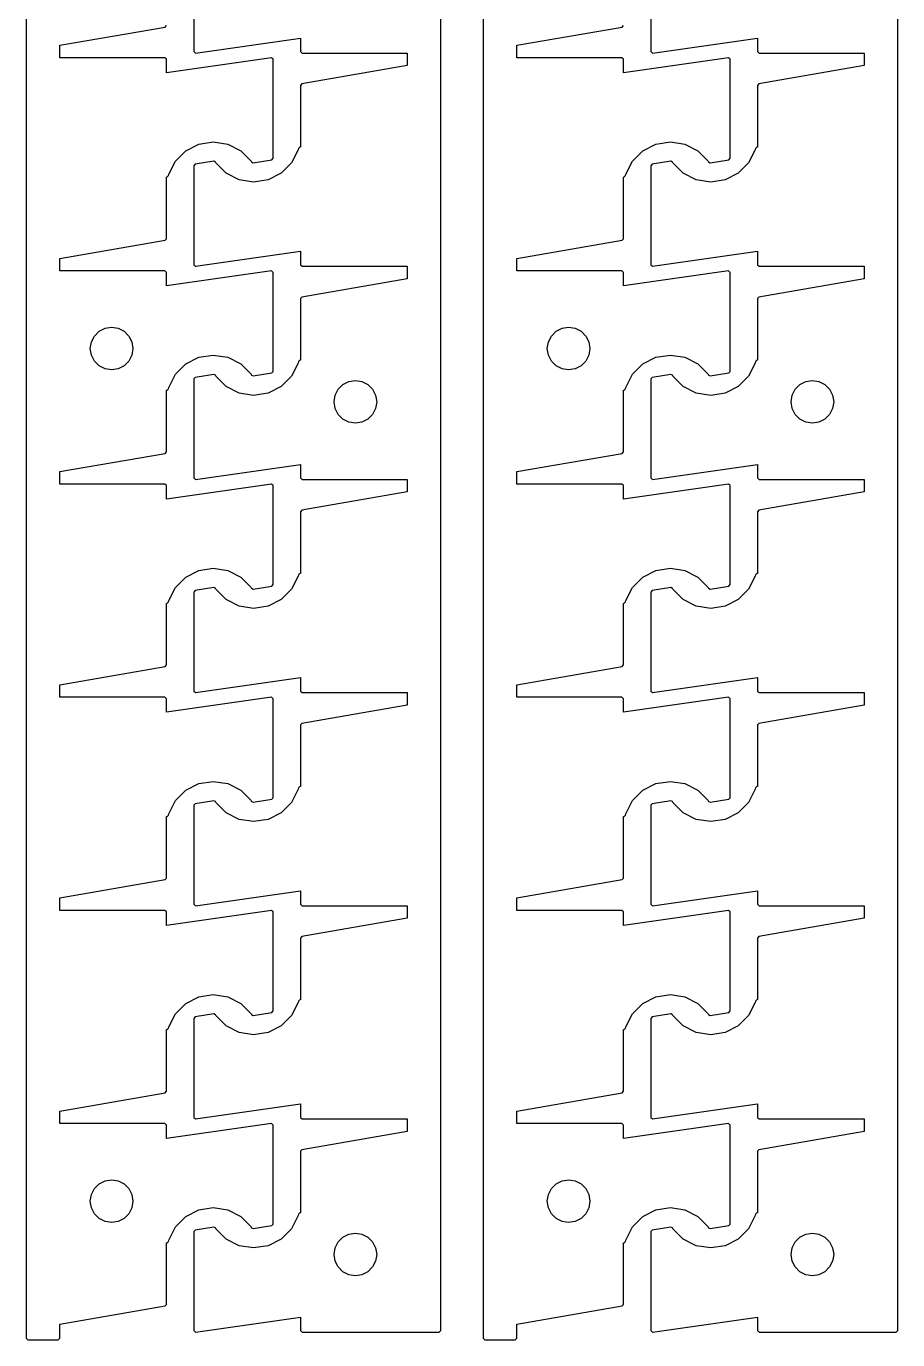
# Model space of a CAD drawing. Header units: metres. Extents: x 5 to 415, y 5 to 293.
# Drawn here: x 353.9 to 411.1, y 119.4 to 205.7 of the extents above; entities that cross this region are included whole.
import ezdxf

# ---------------------------------------------------------------- set-up
doc = ezdxf.new("R2010")
doc.units = ezdxf.units.M

msp = doc.modelspace()

# ---------------------------------------------------------------- linework, layer by layer
for p, q in [((381.1, 120), (381.1, 246)), ((411.1, 120), (411.1, 246)), ((353.9, 245.5), (353.9, 119.5)), ((383.9, 245.5), (383.9, 119.5)), ((364.9, 210.5), (364.9, 204)), ((394.9, 210.5), (394.9, 204)), ((356.1, 204.416), (363.017, 205.617)), ((363.017, 205.617), (363.1, 205.716)), ((386.1, 204.416), (393.017, 205.617)), ((393.017, 205.617), (393.1, 205.716)), ((365.014, 203.901), (371.9, 204.885)), ((371.9, 204.885), (371.9, 204)), ((395.014, 203.901), (401.9, 204.885)), ((401.9, 204.885), (401.9, 204)), ((356.1, 203.6), (356.1, 204.416)), ((363, 203.6), (356.1, 203.6)), ((363.1, 203.5), (363, 203.6)), ((369.986, 203.599), (363.1, 202.615)), ((364.9, 204), (365.014, 203.901)), ((370.1, 203.5), (369.986, 203.599)), ((371.9, 204), (372, 203.9)), ((372, 203.9), (378.9, 203.9)), ((378.9, 203.9), (378.9, 203.084)), ((386.1, 203.6), (386.1, 204.416)), ((393, 203.6), (386.1, 203.6)), ((393.1, 203.5), (393, 203.6)), ((399.986, 203.599), (393.1, 202.615)), ((394.9, 204), (395.014, 203.901)), ((400.1, 203.5), (399.986, 203.599)), ((401.9, 204), (402, 203.9)), ((402, 203.9), (408.9, 203.9)), ((408.9, 203.9), (408.9, 203.084)), ((363.1, 202.615), (363.1, 203.5)), ((370.1, 197), (370.1, 203.5)), ((378.9, 203.084), (371.983, 201.883)), ((393.1, 202.615), (393.1, 203.5)), ((400.1, 197), (400.1, 203.5)), ((408.9, 203.084), (401.983, 201.883)), ((371.983, 201.883), (371.9, 201.784)), ((401.983, 201.883), (401.9, 201.784)), ((371.9, 201.784), (371.9, 197.735)), ((401.9, 201.784), (401.9, 197.735)), ((364.368, 197.487), (365.225, 197.923)), ((365.225, 197.923), (366.175, 198.074)), ((366.175, 198.074), (367.125, 197.923)), ((367.125, 197.923), (367.982, 197.487)), ((371.763, 197.643), (371.748, 197.55)), ((371.846, 197.726), (371.763, 197.643)), ((371.9, 197.735), (371.846, 197.726)), ((394.368, 197.487), (395.225, 197.923)), ((395.225, 197.923), (396.175, 198.074)), ((396.175, 198.074), (397.125, 197.923)), ((397.125, 197.923), (397.982, 197.487)), ((401.763, 197.643), (401.748, 197.55)), ((401.846, 197.726), (401.763, 197.643)), ((401.9, 197.735), (401.846, 197.726)), ((363.252, 195.95), (363.688, 196.807)), ((363.688, 196.807), (364.368, 197.487)), ((366.206, 196.799), (364.984, 196.599)), ((366.311, 196.746), (366.206, 196.799)), ((366.338, 196.693), (366.311, 196.746)), ((367.018, 196.013), (366.338, 196.693)), ((367.982, 197.487), (368.662, 196.807)), ((368.662, 196.807), (368.689, 196.754)), ((368.689, 196.754), (368.794, 196.701)), ((368.794, 196.701), (370.016, 196.901)), ((370.016, 196.901), (370.1, 197)), ((371.312, 196.693), (370.632, 196.013)), ((371.748, 197.55), (371.312, 196.693)), ((393.252, 195.95), (393.688, 196.807)), ((393.688, 196.807), (394.368, 197.487)), ((396.206, 196.799), (394.984, 196.599)), ((396.311, 196.746), (396.206, 196.799)), ((396.338, 196.693), (396.311, 196.746)), ((397.018, 196.013), (396.338, 196.693)), ((397.982, 197.487), (398.662, 196.807)), ((398.662, 196.807), (398.689, 196.754)), ((398.689, 196.754), (398.794, 196.701)), ((398.794, 196.701), (400.016, 196.901)), ((400.016, 196.901), (400.1, 197)), ((401.312, 196.693), (400.632, 196.013)), ((401.748, 197.55), (401.312, 196.693)), ((363.154, 195.774), (363.237, 195.857)), ((363.237, 195.857), (363.252, 195.95)), ((364.984, 196.599), (364.9, 196.5)), ((364.9, 196.5), (364.9, 190)), ((367.875, 195.577), (367.018, 196.013)), ((370.632, 196.013), (369.775, 195.577)), ((393.154, 195.774), (393.237, 195.857)), ((393.237, 195.857), (393.252, 195.95)), ((394.984, 196.599), (394.9, 196.5)), ((394.9, 196.5), (394.9, 190)), ((397.875, 195.577), (397.018, 196.013)), ((400.632, 196.013), (399.775, 195.577)), ((363.1, 195.765), (363.154, 195.774)), ((363.1, 191.716), (363.1, 195.765)), ((368.825, 195.426), (367.875, 195.577)), ((369.775, 195.577), (368.825, 195.426)), ((393.1, 195.765), (393.154, 195.774)), ((393.1, 191.716), (393.1, 195.765)), ((398.825, 195.426), (397.875, 195.577)), ((399.775, 195.577), (398.825, 195.426)), ((356.1, 190.416), (363.017, 191.617)), ((363.017, 191.617), (363.1, 191.716)), ((386.1, 190.416), (393.017, 191.617)), ((393.017, 191.617), (393.1, 191.716)), ((365.014, 189.901), (371.9, 190.885)), ((371.9, 190.885), (371.9, 190)), ((395.014, 189.901), (401.9, 190.885)), ((401.9, 190.885), (401.9, 190)), ((356.1, 189.6), (356.1, 190.416)), ((364.9, 190), (365.014, 189.901)), ((371.9, 190), (372, 189.9)), ((372, 189.9), (378.9, 189.9)), ((378.9, 189.9), (378.9, 189.084)), ((386.1, 189.6), (386.1, 190.416)), ((394.9, 190), (395.014, 189.901)), ((401.9, 190), (402, 189.9)), ((402, 189.9), (408.9, 189.9)), ((408.9, 189.9), (408.9, 189.084)), ((363, 189.6), (356.1, 189.6)), ((363.1, 189.5), (363, 189.6)), ((369.986, 189.599), (363.1, 188.615)), ((363.1, 188.615), (363.1, 189.5)), ((370.1, 189.5), (369.986, 189.599)), ((370.1, 183), (370.1, 189.5)), ((378.9, 189.084), (371.983, 187.883)), ((393, 189.6), (386.1, 189.6)), ((393.1, 189.5), (393, 189.6)), ((399.986, 189.599), (393.1, 188.615)), ((393.1, 188.615), (393.1, 189.5)), ((400.1, 189.5), (399.986, 189.599)), ((400.1, 183), (400.1, 189.5)), ((408.9, 189.084), (401.983, 187.883)), ((371.983, 187.883), (371.9, 187.784)), ((371.9, 187.784), (371.9, 183.735)), ((401.983, 187.883), (401.9, 187.784)), ((401.9, 187.784), (401.9, 183.735)), ((358.368, 185.322), (358.678, 185.632)), ((358.678, 185.632), (359.068, 185.83)), ((359.068, 185.83), (359.5, 185.899)), ((359.5, 185.899), (359.932, 185.83)), ((359.932, 185.83), (360.322, 185.632)), ((360.322, 185.632), (360.632, 185.322)), ((388.368, 185.322), (388.678, 185.632)), ((388.678, 185.632), (389.068, 185.83)), ((389.068, 185.83), (389.5, 185.899)), ((389.5, 185.899), (389.932, 185.83)), ((389.932, 185.83), (390.322, 185.632)), ((390.322, 185.632), (390.632, 185.322)), ((358.101, 184.5), (358.17, 184.932)), ((358.17, 184.932), (358.368, 185.322)), ((360.632, 185.322), (360.83, 184.932)), ((360.83, 184.932), (360.899, 184.5)), ((388.101, 184.5), (388.17, 184.932)), ((388.17, 184.932), (388.368, 185.322)), ((390.632, 185.322), (390.83, 184.932)), ((390.83, 184.932), (390.899, 184.5)), ((358.17, 184.068), (358.101, 184.5)), ((358.368, 183.678), (358.17, 184.068)), ((360.83, 184.068), (360.632, 183.678)), ((360.899, 184.5), (360.83, 184.068)), ((364.368, 183.487), (365.225, 183.923)), ((365.225, 183.923), (366.175, 184.074)), ((366.175, 184.074), (367.125, 183.923)), ((367.125, 183.923), (367.982, 183.487)), ((388.17, 184.068), (388.101, 184.5)), ((388.368, 183.678), (388.17, 184.068)), ((390.83, 184.068), (390.632, 183.678)), ((390.899, 184.5), (390.83, 184.068)), ((394.368, 183.487), (395.225, 183.923)), ((395.225, 183.923), (396.175, 184.074)), ((396.175, 184.074), (397.125, 183.923)), ((397.125, 183.923), (397.982, 183.487)), ((358.678, 183.368), (358.368, 183.678)), ((359.068, 183.17), (358.678, 183.368)), ((359.5, 183.101), (359.068, 183.17)), ((359.932, 183.17), (359.5, 183.101)), ((360.322, 183.368), (359.932, 183.17)), ((360.632, 183.678), (360.322, 183.368)), ((363.688, 182.807), (364.368, 183.487)), ((367.982, 183.487), (368.662, 182.807)), ((368.794, 182.701), (370.016, 182.901)), ((370.016, 182.901), (370.1, 183)), ((371.748, 183.55), (371.312, 182.693)), ((371.763, 183.643), (371.748, 183.55)), ((371.846, 183.726), (371.763, 183.643)), ((371.9, 183.735), (371.846, 183.726)), ((388.678, 183.368), (388.368, 183.678)), ((389.068, 183.17), (388.678, 183.368)), ((389.5, 183.101), (389.068, 183.17)), ((389.932, 183.17), (389.5, 183.101)), ((390.322, 183.368), (389.932, 183.17)), ((390.632, 183.678), (390.322, 183.368)), ((393.688, 182.807), (394.368, 183.487)), ((397.982, 183.487), (398.662, 182.807)), ((398.794, 182.701), (400.016, 182.901)), ((400.016, 182.901), (400.1, 183)), ((401.748, 183.55), (401.312, 182.693)), ((401.763, 183.643), (401.748, 183.55)), ((401.846, 183.726), (401.763, 183.643)), ((401.9, 183.735), (401.846, 183.726)), ((363.252, 181.95), (363.688, 182.807)), ((364.984, 182.599), (364.9, 182.5)), ((364.9, 182.5), (364.9, 176)), ((366.206, 182.799), (364.984, 182.599)), ((366.311, 182.746), (366.206, 182.799)), ((366.338, 182.693), (366.311, 182.746)), ((367.018, 182.013), (366.338, 182.693)), ((368.662, 182.807), (368.689, 182.754)), ((368.689, 182.754), (368.794, 182.701)), ((371.312, 182.693), (370.632, 182.013)), ((374.368, 181.822), (374.678, 182.132)), ((374.678, 182.132), (375.068, 182.33)), ((375.068, 182.33), (375.5, 182.399)), ((375.5, 182.399), (375.932, 182.33)), ((375.932, 182.33), (376.322, 182.132)), ((376.322, 182.132), (376.632, 181.822)), ((393.252, 181.95), (393.688, 182.807)), ((394.984, 182.599), (394.9, 182.5)), ((394.9, 182.5), (394.9, 176)), ((396.206, 182.799), (394.984, 182.599)), ((396.311, 182.746), (396.206, 182.799)), ((396.338, 182.693), (396.311, 182.746)), ((397.018, 182.013), (396.338, 182.693)), ((398.662, 182.807), (398.689, 182.754)), ((398.689, 182.754), (398.794, 182.701)), ((401.312, 182.693), (400.632, 182.013)), ((404.368, 181.822), (404.678, 182.132)), ((404.678, 182.132), (405.068, 182.33)), ((405.068, 182.33), (405.5, 182.399)), ((405.5, 182.399), (405.932, 182.33)), ((405.932, 182.33), (406.322, 182.132)), ((406.322, 182.132), (406.632, 181.822)), ((363.1, 181.765), (363.154, 181.774)), ((363.1, 177.716), (363.1, 181.765)), ((363.154, 181.774), (363.237, 181.857)), ((363.237, 181.857), (363.252, 181.95)), ((367.875, 181.577), (367.018, 182.013)), ((368.825, 181.426), (367.875, 181.577)), ((369.775, 181.577), (368.825, 181.426)), ((370.632, 182.013), (369.775, 181.577)), ((374.101, 181), (374.17, 181.432)), ((374.17, 181.432), (374.368, 181.822)), ((376.632, 181.822), (376.83, 181.432)), ((376.83, 181.432), (376.899, 181)), ((393.1, 181.765), (393.154, 181.774)), ((393.1, 177.716), (393.1, 181.765)), ((393.154, 181.774), (393.237, 181.857)), ((393.237, 181.857), (393.252, 181.95)), ((397.875, 181.577), (397.018, 182.013)), ((398.825, 181.426), (397.875, 181.577)), ((399.775, 181.577), (398.825, 181.426)), ((400.632, 182.013), (399.775, 181.577)), ((404.101, 181), (404.17, 181.432)), ((404.17, 181.432), (404.368, 181.822)), ((406.632, 181.822), (406.83, 181.432)), ((406.83, 181.432), (406.899, 181)), ((374.17, 180.568), (374.101, 181)), ((374.368, 180.178), (374.17, 180.568)), ((376.83, 180.568), (376.632, 180.178)), ((376.899, 181), (376.83, 180.568)), ((404.17, 180.568), (404.101, 181)), ((404.368, 180.178), (404.17, 180.568)), ((406.83, 180.568), (406.632, 180.178)), ((406.899, 181), (406.83, 180.568)), ((374.678, 179.868), (374.368, 180.178)), ((375.068, 179.67), (374.678, 179.868)), ((375.5, 179.601), (375.068, 179.67)), ((375.932, 179.67), (375.5, 179.601)), ((376.322, 179.868), (375.932, 179.67)), ((376.632, 180.178), (376.322, 179.868)), ((404.678, 179.868), (404.368, 180.178)), ((405.068, 179.67), (404.678, 179.868)), ((405.5, 179.601), (405.068, 179.67)), ((405.932, 179.67), (405.5, 179.601)), ((406.322, 179.868), (405.932, 179.67)), ((406.632, 180.178), (406.322, 179.868)), ((363.017, 177.617), (363.1, 177.716)), ((393.017, 177.617), (393.1, 177.716)), ((356.1, 176.416), (363.017, 177.617)), ((365.014, 175.901), (371.9, 176.885)), ((371.9, 176.885), (371.9, 176)), ((386.1, 176.416), (393.017, 177.617)), ((395.014, 175.901), (401.9, 176.885)), ((401.9, 176.885), (401.9, 176)), ((356.1, 175.6), (356.1, 176.416)), ((364.9, 176), (365.014, 175.901)), ((371.9, 176), (372, 175.9)), ((386.1, 175.6), (386.1, 176.416)), ((394.9, 176), (395.014, 175.901)), ((401.9, 176), (402, 175.9)), ((363, 175.6), (356.1, 175.6)), ((363.1, 175.5), (363, 175.6)), ((369.986, 175.599), (363.1, 174.615)), ((363.1, 174.615), (363.1, 175.5)), ((370.1, 175.5), (369.986, 175.599)), ((370.1, 169), (370.1, 175.5)), ((372, 175.9), (378.9, 175.9)), ((378.9, 175.9), (378.9, 175.084)), ((393, 175.6), (386.1, 175.6)), ((393.1, 175.5), (393, 175.6)), ((399.986, 175.599), (393.1, 174.615)), ((393.1, 174.615), (393.1, 175.5)), ((400.1, 175.5), (399.986, 175.599)), ((400.1, 169), (400.1, 175.5)), ((402, 175.9), (408.9, 175.9)), ((408.9, 175.9), (408.9, 175.084)), ((378.9, 175.084), (371.983, 173.883)), ((408.9, 175.084), (401.983, 173.883)), ((371.983, 173.883), (371.9, 173.784)), ((371.9, 173.784), (371.9, 169.735)), ((401.983, 173.883), (401.9, 173.784)), ((401.9, 173.784), (401.9, 169.735)), ((365.225, 169.923), (366.175, 170.074)), ((366.175, 170.074), (367.125, 169.923)), ((395.225, 169.923), (396.175, 170.074)), ((396.175, 170.074), (397.125, 169.923)), ((363.688, 168.807), (364.368, 169.487)), ((364.368, 169.487), (365.225, 169.923)), ((367.125, 169.923), (367.982, 169.487)), ((367.982, 169.487), (368.662, 168.807)), ((371.748, 169.55), (371.312, 168.693)), ((371.763, 169.643), (371.748, 169.55)), ((371.846, 169.726), (371.763, 169.643)), ((371.9, 169.735), (371.846, 169.726)), ((393.688, 168.807), (394.368, 169.487)), ((394.368, 169.487), (395.225, 169.923)), ((397.125, 169.923), (397.982, 169.487)), ((397.982, 169.487), (398.662, 168.807)), ((401.748, 169.55), (401.312, 168.693)), ((401.763, 169.643), (401.748, 169.55)), ((401.846, 169.726), (401.763, 169.643)), ((401.9, 169.735), (401.846, 169.726)), ((363.252, 167.95), (363.688, 168.807)), ((364.984, 168.599), (364.9, 168.5)), ((364.9, 168.5), (364.9, 162)), ((366.206, 168.799), (364.984, 168.599)), ((366.311, 168.746), (366.206, 168.799)), ((366.338, 168.693), (366.311, 168.746)), ((367.018, 168.013), (366.338, 168.693)), ((368.662, 168.807), (368.689, 168.754)), ((368.689, 168.754), (368.794, 168.701)), ((368.794, 168.701), (370.016, 168.901)), ((370.016, 168.901), (370.1, 169)), ((371.312, 168.693), (370.632, 168.013)), ((393.252, 167.95), (393.688, 168.807)), ((394.984, 168.599), (394.9, 168.5)), ((394.9, 168.5), (394.9, 162)), ((396.206, 168.799), (394.984, 168.599)), ((396.311, 168.746), (396.206, 168.799)), ((396.338, 168.693), (396.311, 168.746)), ((397.018, 168.013), (396.338, 168.693)), ((398.662, 168.807), (398.689, 168.754)), ((398.689, 168.754), (398.794, 168.701)), ((398.794, 168.701), (400.016, 168.901)), ((400.016, 168.901), (400.1, 169)), ((401.312, 168.693), (400.632, 168.013)), ((363.1, 167.765), (363.154, 167.774)), ((363.1, 163.716), (363.1, 167.765)), ((363.154, 167.774), (363.237, 167.857)), ((363.237, 167.857), (363.252, 167.95)), ((367.875, 167.577), (367.018, 168.013)), ((368.825, 167.426), (367.875, 167.577)), ((369.775, 167.577), (368.825, 167.426)), ((370.632, 168.013), (369.775, 167.577)), ((393.1, 167.765), (393.154, 167.774)), ((393.1, 163.716), (393.1, 167.765)), ((393.154, 167.774), (393.237, 167.857)), ((393.237, 167.857), (393.252, 167.95)), ((397.875, 167.577), (397.018, 168.013)), ((398.825, 167.426), (397.875, 167.577)), ((399.775, 167.577), (398.825, 167.426)), ((400.632, 168.013), (399.775, 167.577)), ((356.1, 162.416), (363.017, 163.617)), ((363.017, 163.617), (363.1, 163.716)), ((386.1, 162.416), (393.017, 163.617)), ((393.017, 163.617), (393.1, 163.716)), ((356.1, 161.6), (356.1, 162.416)), ((365.014, 161.901), (371.9, 162.885)), ((371.9, 162.885), (371.9, 162)), ((386.1, 161.6), (386.1, 162.416)), ((395.014, 161.901), (401.9, 162.885)), ((401.9, 162.885), (401.9, 162)), ((363, 161.6), (356.1, 161.6)), ((363.1, 161.5), (363, 161.6)), ((369.986, 161.599), (363.1, 160.615)), ((363.1, 160.615), (363.1, 161.5)), ((364.9, 162), (365.014, 161.901)), ((370.1, 161.5), (369.986, 161.599)), ((370.1, 155), (370.1, 161.5)), ((371.9, 162), (372, 161.9)), ((372, 161.9), (378.9, 161.9)), ((378.9, 161.9), (378.9, 161.084)), ((393, 161.6), (386.1, 161.6)), ((393.1, 161.5), (393, 161.6)), ((399.986, 161.599), (393.1, 160.615)), ((393.1, 160.615), (393.1, 161.5)), ((394.9, 162), (395.014, 161.901)), ((400.1, 161.5), (399.986, 161.599)), ((400.1, 155), (400.1, 161.5)), ((401.9, 162), (402, 161.9)), ((402, 161.9), (408.9, 161.9)), ((408.9, 161.9), (408.9, 161.084)), ((378.9, 161.084), (371.983, 159.883)), ((408.9, 161.084), (401.983, 159.883)), ((371.983, 159.883), (371.9, 159.784)), ((371.9, 159.784), (371.9, 155.735)), ((401.983, 159.883), (401.9, 159.784)), ((401.9, 159.784), (401.9, 155.735)), ((363.688, 154.807), (364.368, 155.487)), ((364.368, 155.487), (365.225, 155.923)), ((365.225, 155.923), (366.175, 156.074)), ((366.175, 156.074), (367.125, 155.923)), ((367.125, 155.923), (367.982, 155.487)), ((367.982, 155.487), (368.662, 154.807)), ((371.748, 155.55), (371.312, 154.693)), ((371.763, 155.643), (371.748, 155.55)), ((371.846, 155.726), (371.763, 155.643)), ((371.9, 155.735), (371.846, 155.726)), ((393.688, 154.807), (394.368, 155.487)), ((394.368, 155.487), (395.225, 155.923)), ((395.225, 155.923), (396.175, 156.074)), ((396.175, 156.074), (397.125, 155.923)), ((397.125, 155.923), (397.982, 155.487)), ((397.982, 155.487), (398.662, 154.807)), ((401.748, 155.55), (401.312, 154.693)), ((401.763, 155.643), (401.748, 155.55)), ((401.846, 155.726), (401.763, 155.643)), ((401.9, 155.735), (401.846, 155.726)), ((363.252, 153.95), (363.688, 154.807)), ((364.984, 154.599), (364.9, 154.5)), ((364.9, 154.5), (364.9, 148)), ((366.206, 154.799), (364.984, 154.599)), ((366.311, 154.746), (366.206, 154.799)), ((366.338, 154.693), (366.311, 154.746)), ((367.018, 154.013), (366.338, 154.693)), ((368.662, 154.807), (368.689, 154.754)), ((368.689, 154.754), (368.794, 154.701)), ((368.794, 154.701), (370.016, 154.901)), ((370.016, 154.901), (370.1, 155)), ((371.312, 154.693), (370.632, 154.013)), ((393.252, 153.95), (393.688, 154.807)), ((394.984, 154.599), (394.9, 154.5)), ((394.9, 154.5), (394.9, 148)), ((396.206, 154.799), (394.984, 154.599)), ((396.311, 154.746), (396.206, 154.799)), ((396.338, 154.693), (396.311, 154.746)), ((397.018, 154.013), (396.338, 154.693)), ((398.662, 154.807), (398.689, 154.754)), ((398.689, 154.754), (398.794, 154.701)), ((398.794, 154.701), (400.016, 154.901)), ((400.016, 154.901), (400.1, 155)), ((401.312, 154.693), (400.632, 154.013)), ((363.1, 153.765), (363.154, 153.774)), ((363.1, 149.716), (363.1, 153.765)), ((363.154, 153.774), (363.237, 153.857)), ((363.237, 153.857), (363.252, 153.95)), ((367.875, 153.577), (367.018, 154.013)), ((368.825, 153.426), (367.875, 153.577)), ((369.775, 153.577), (368.825, 153.426)), ((370.632, 154.013), (369.775, 153.577)), ((393.1, 153.765), (393.154, 153.774)), ((393.1, 149.716), (393.1, 153.765)), ((393.154, 153.774), (393.237, 153.857)), ((393.237, 153.857), (393.252, 153.95)), ((397.875, 153.577), (397.018, 154.013)), ((398.825, 153.426), (397.875, 153.577)), ((399.775, 153.577), (398.825, 153.426)), ((400.632, 154.013), (399.775, 153.577)), ((356.1, 148.416), (363.017, 149.617)), ((363.017, 149.617), (363.1, 149.716)), ((386.1, 148.416), (393.017, 149.617)), ((393.017, 149.617), (393.1, 149.716)), ((356.1, 147.6), (356.1, 148.416)), ((365.014, 147.901), (371.9, 148.885)), ((371.9, 148.885), (371.9, 148)), ((386.1, 147.6), (386.1, 148.416)), ((395.014, 147.901), (401.9, 148.885)), ((401.9, 148.885), (401.9, 148)), ((363, 147.6), (356.1, 147.6)), ((363.1, 147.5), (363, 147.6)), ((369.986, 147.599), (363.1, 146.615)), ((364.9, 148), (365.014, 147.901)), ((370.1, 147.5), (369.986, 147.599)), ((371.9, 148), (372, 147.9)), ((372, 147.9), (378.9, 147.9)), ((378.9, 147.9), (378.9, 147.084)), ((393, 147.6), (386.1, 147.6)), ((393.1, 147.5), (393, 147.6)), ((399.986, 147.599), (393.1, 146.615)), ((394.9, 148), (395.014, 147.901)), ((400.1, 147.5), (399.986, 147.599)), ((401.9, 148), (402, 147.9)), ((402, 147.9), (408.9, 147.9)), ((408.9, 147.9), (408.9, 147.084)), ((363.1, 146.615), (363.1, 147.5)), ((370.1, 141), (370.1, 147.5)), ((378.9, 147.084), (371.983, 145.883)), ((393.1, 146.615), (393.1, 147.5)), ((400.1, 141), (400.1, 147.5)), ((408.9, 147.084), (401.983, 145.883)), ((371.983, 145.883), (371.9, 145.784)), ((401.983, 145.883), (401.9, 145.784)), ((371.9, 145.784), (371.9, 141.735)), ((401.9, 145.784), (401.9, 141.735)), ((363.688, 140.807), (364.368, 141.487)), ((364.368, 141.487), (365.225, 141.923)), ((365.225, 141.923), (366.175, 142.074)), ((366.175, 142.074), (367.125, 141.923)), ((367.125, 141.923), (367.982, 141.487)), ((367.982, 141.487), (368.662, 140.807)), ((371.748, 141.55), (371.312, 140.693)), ((371.763, 141.643), (371.748, 141.55)), ((371.846, 141.726), (371.763, 141.643)), ((371.9, 141.735), (371.846, 141.726)), ((393.688, 140.807), (394.368, 141.487)), ((394.368, 141.487), (395.225, 141.923)), ((395.225, 141.923), (396.175, 142.074)), ((396.175, 142.074), (397.125, 141.923)), ((397.125, 141.923), (397.982, 141.487)), ((397.982, 141.487), (398.662, 140.807)), ((401.748, 141.55), (401.312, 140.693)), ((401.763, 141.643), (401.748, 141.55)), ((401.846, 141.726), (401.763, 141.643)), ((401.9, 141.735), (401.846, 141.726)), ((363.252, 139.95), (363.688, 140.807)), ((366.206, 140.799), (364.984, 140.599)), ((366.311, 140.746), (366.206, 140.799)), ((366.338, 140.693), (366.311, 140.746)), ((367.018, 140.013), (366.338, 140.693)), ((368.662, 140.807), (368.689, 140.754)), ((368.689, 140.754), (368.794, 140.701)), ((368.794, 140.701), (370.016, 140.901)), ((370.016, 140.901), (370.1, 141)), ((371.312, 140.693), (370.632, 140.013)), ((393.252, 139.95), (393.688, 140.807)), ((396.206, 140.799), (394.984, 140.599)), ((396.311, 140.746), (396.206, 140.799)), ((396.338, 140.693), (396.311, 140.746)), ((397.018, 140.013), (396.338, 140.693)), ((398.662, 140.807), (398.689, 140.754)), ((398.689, 140.754), (398.794, 140.701)), ((398.794, 140.701), (400.016, 140.901)), ((400.016, 140.901), (400.1, 141)), ((401.312, 140.693), (400.632, 140.013)), ((363.1, 139.765), (363.154, 139.774)), ((363.1, 135.716), (363.1, 139.765)), ((363.154, 139.774), (363.237, 139.857)), ((363.237, 139.857), (363.252, 139.95)), ((364.984, 140.599), (364.9, 140.5)), ((364.9, 140.5), (364.9, 134)), ((367.875, 139.577), (367.018, 140.013)), ((370.632, 140.013), (369.775, 139.577)), ((393.1, 139.765), (393.154, 139.774)), ((393.1, 135.716), (393.1, 139.765)), ((393.154, 139.774), (393.237, 139.857)), ((393.237, 139.857), (393.252, 139.95)), ((394.984, 140.599), (394.9, 140.5)), ((394.9, 140.5), (394.9, 134)), ((397.875, 139.577), (397.018, 140.013)), ((400.632, 140.013), (399.775, 139.577)), ((368.825, 139.426), (367.875, 139.577)), ((369.775, 139.577), (368.825, 139.426)), ((398.825, 139.426), (397.875, 139.577)), ((399.775, 139.577), (398.825, 139.426)), ((356.1, 134.416), (363.017, 135.617)), ((363.017, 135.617), (363.1, 135.716)), ((386.1, 134.416), (393.017, 135.617)), ((393.017, 135.617), (393.1, 135.716)), ((365.014, 133.901), (371.9, 134.885)), ((371.9, 134.885), (371.9, 134)), ((395.014, 133.901), (401.9, 134.885)), ((401.9, 134.885), (401.9, 134)), ((356.1, 133.6), (356.1, 134.416)), ((364.9, 134), (365.014, 133.901)), ((371.9, 134), (372, 133.9)), ((372, 133.9), (378.9, 133.9)), ((378.9, 133.9), (378.9, 133.084)), ((386.1, 133.6), (386.1, 134.416)), ((394.9, 134), (395.014, 133.901)), ((401.9, 134), (402, 133.9)), ((402, 133.9), (408.9, 133.9)), ((408.9, 133.9), (408.9, 133.084)), ((363, 133.6), (356.1, 133.6)), ((363.1, 133.5), (363, 133.6)), ((369.986, 133.599), (363.1, 132.615)), ((363.1, 132.615), (363.1, 133.5)), ((370.1, 133.5), (369.986, 133.599)), ((370.1, 127), (370.1, 133.5)), ((378.9, 133.084), (371.983, 131.883)), ((393, 133.6), (386.1, 133.6)), ((393.1, 133.5), (393, 133.6)), ((399.986, 133.599), (393.1, 132.615)), ((393.1, 132.615), (393.1, 133.5)), ((400.1, 133.5), (399.986, 133.599)), ((400.1, 127), (400.1, 133.5)), ((408.9, 133.084), (401.983, 131.883)), ((371.983, 131.883), (371.9, 131.784)), ((371.9, 131.784), (371.9, 127.735)), ((401.983, 131.883), (401.9, 131.784)), ((401.9, 131.784), (401.9, 127.735)), ((358.368, 129.322), (358.678, 129.632)), ((358.678, 129.632), (359.068, 129.83)), ((359.068, 129.83), (359.5, 129.899)), ((359.5, 129.899), (359.932, 129.83)), ((359.932, 129.83), (360.322, 129.632)), ((360.322, 129.632), (360.632, 129.322)), ((388.368, 129.322), (388.678, 129.632)), ((388.678, 129.632), (389.068, 129.83)), ((389.068, 129.83), (389.5, 129.899)), ((389.5, 129.899), (389.932, 129.83)), ((389.932, 129.83), (390.322, 129.632)), ((390.322, 129.632), (390.632, 129.322)), ((358.101, 128.5), (358.17, 128.932)), ((358.17, 128.932), (358.368, 129.322)), ((360.632, 129.322), (360.83, 128.932)), ((360.83, 128.932), (360.899, 128.5)), ((388.101, 128.5), (388.17, 128.932)), ((388.17, 128.932), (388.368, 129.322)), ((390.632, 129.322), (390.83, 128.932)), ((390.83, 128.932), (390.899, 128.5)), ((358.17, 128.068), (358.101, 128.5)), ((358.368, 127.678), (358.17, 128.068)), ((358.678, 127.368), (358.368, 127.678)), ((360.632, 127.678), (360.322, 127.368)), ((360.83, 128.068), (360.632, 127.678)), ((360.899, 128.5), (360.83, 128.068)), ((364.368, 127.487), (365.225, 127.923)), ((365.225, 127.923), (366.175, 128.074)), ((366.175, 128.074), (367.125, 127.923)), ((367.125, 127.923), (367.982, 127.487)), ((371.846, 127.726), (371.763, 127.643)), ((371.9, 127.735), (371.846, 127.726)), ((388.17, 128.068), (388.101, 128.5)), ((388.368, 127.678), (388.17, 128.068)), ((388.678, 127.368), (388.368, 127.678)), ((390.632, 127.678), (390.322, 127.368)), ((390.83, 128.068), (390.632, 127.678)), ((390.899, 128.5), (390.83, 128.068)), ((394.368, 127.487), (395.225, 127.923)), ((395.225, 127.923), (396.175, 128.074)), ((396.175, 128.074), (397.125, 127.923)), ((397.125, 127.923), (397.982, 127.487)), ((401.846, 127.726), (401.763, 127.643)), ((401.9, 127.735), (401.846, 127.726)), ((359.068, 127.17), (358.678, 127.368)), ((359.5, 127.101), (359.068, 127.17)), ((359.932, 127.17), (359.5, 127.101)), ((360.322, 127.368), (359.932, 127.17)), ((363.688, 126.807), (364.368, 127.487)), ((367.982, 127.487), (368.662, 126.807)), ((368.794, 126.701), (370.016, 126.901)), ((370.016, 126.901), (370.1, 127)), ((371.748, 127.55), (371.312, 126.693)), ((371.763, 127.643), (371.748, 127.55)), ((389.068, 127.17), (388.678, 127.368)), ((389.5, 127.101), (389.068, 127.17)), ((389.932, 127.17), (389.5, 127.101)), ((390.322, 127.368), (389.932, 127.17)), ((393.688, 126.807), (394.368, 127.487)), ((397.982, 127.487), (398.662, 126.807)), ((398.794, 126.701), (400.016, 126.901)), ((400.016, 126.901), (400.1, 127)), ((401.748, 127.55), (401.312, 126.693)), ((401.763, 127.643), (401.748, 127.55)), ((363.237, 125.857), (363.252, 125.95)), ((363.252, 125.95), (363.688, 126.807)), ((364.984, 126.599), (364.9, 126.5)), ((364.9, 126.5), (364.9, 120)), ((366.206, 126.799), (364.984, 126.599)), ((366.311, 126.746), (366.206, 126.799)), ((366.338, 126.693), (366.311, 126.746)), ((367.018, 126.013), (366.338, 126.693)), ((367.875, 125.577), (367.018, 126.013)), ((368.662, 126.807), (368.689, 126.754)), ((368.689, 126.754), (368.794, 126.701)), ((370.632, 126.013), (369.775, 125.577)), ((371.312, 126.693), (370.632, 126.013)), ((374.368, 125.822), (374.678, 126.132)), ((374.678, 126.132), (375.068, 126.33)), ((375.068, 126.33), (375.5, 126.399)), ((375.5, 126.399), (375.932, 126.33)), ((375.932, 126.33), (376.322, 126.132)), ((376.322, 126.132), (376.632, 125.822)), ((393.237, 125.857), (393.252, 125.95)), ((393.252, 125.95), (393.688, 126.807)), ((394.984, 126.599), (394.9, 126.5)), ((394.9, 126.5), (394.9, 120)), ((396.206, 126.799), (394.984, 126.599)), ((396.311, 126.746), (396.206, 126.799)), ((396.338, 126.693), (396.311, 126.746)), ((397.018, 126.013), (396.338, 126.693)), ((397.875, 125.577), (397.018, 126.013)), ((398.662, 126.807), (398.689, 126.754)), ((398.689, 126.754), (398.794, 126.701)), ((400.632, 126.013), (399.775, 125.577)), ((401.312, 126.693), (400.632, 126.013)), ((404.368, 125.822), (404.678, 126.132)), ((404.678, 126.132), (405.068, 126.33)), ((405.068, 126.33), (405.5, 126.399)), ((405.5, 126.399), (405.932, 126.33)), ((405.932, 126.33), (406.322, 126.132)), ((406.322, 126.132), (406.632, 125.822)), ((363.1, 125.765), (363.154, 125.774)), ((363.1, 121.716), (363.1, 125.765)), ((363.154, 125.774), (363.237, 125.857)), ((368.825, 125.426), (367.875, 125.577)), ((369.775, 125.577), (368.825, 125.426)), ((374.101, 125), (374.17, 125.432)), ((374.17, 125.432), (374.368, 125.822)), ((376.632, 125.822), (376.83, 125.432)), ((376.83, 125.432), (376.899, 125)), ((393.1, 125.765), (393.154, 125.774)), ((393.1, 121.716), (393.1, 125.765)), ((393.154, 125.774), (393.237, 125.857)), ((398.825, 125.426), (397.875, 125.577)), ((399.775, 125.577), (398.825, 125.426)), ((404.101, 125), (404.17, 125.432)), ((404.17, 125.432), (404.368, 125.822)), ((406.632, 125.822), (406.83, 125.432)), ((406.83, 125.432), (406.899, 125)), ((374.17, 124.568), (374.101, 125)), ((374.368, 124.178), (374.17, 124.568)), ((376.83, 124.568), (376.632, 124.178)), ((376.899, 125), (376.83, 124.568)), ((404.17, 124.568), (404.101, 125)), ((404.368, 124.178), (404.17, 124.568)), ((406.83, 124.568), (406.632, 124.178)), ((406.899, 125), (406.83, 124.568)), ((374.678, 123.868), (374.368, 124.178)), ((375.068, 123.67), (374.678, 123.868)), ((375.5, 123.601), (375.068, 123.67)), ((375.932, 123.67), (375.5, 123.601)), ((376.322, 123.868), (375.932, 123.67)), ((376.632, 124.178), (376.322, 123.868)), ((404.678, 123.868), (404.368, 124.178)), ((405.068, 123.67), (404.678, 123.868)), ((405.5, 123.601), (405.068, 123.67)), ((405.932, 123.67), (405.5, 123.601)), ((406.322, 123.868), (405.932, 123.67)), ((406.632, 124.178), (406.322, 123.868)), ((363.017, 121.617), (363.1, 121.716)), ((393.017, 121.617), (393.1, 121.716)), ((356.1, 120.416), (363.017, 121.617)), ((365.014, 119.901), (371.9, 120.885)), ((371.9, 120.885), (371.9, 120)), ((386.1, 120.416), (393.017, 121.617)), ((395.014, 119.901), (401.9, 120.885)), ((401.9, 120.885), (401.9, 120)), ((356.1, 119.5), (356.1, 120.416)), ((364.9, 120), (365.014, 119.901)), ((371.9, 120), (372, 119.9)), ((381, 119.9), (381.1, 120)), ((386.1, 119.5), (386.1, 120.416)), ((394.9, 120), (395.014, 119.901)), ((401.9, 120), (402, 119.9)), ((411, 119.9), (411.1, 120)), ((353.9, 119.5), (354, 119.4)), ((354, 119.4), (356, 119.4)), ((356, 119.4), (356.1, 119.5)), ((372, 119.9), (381, 119.9)), ((383.9, 119.5), (384, 119.4)), ((384, 119.4), (386, 119.4)), ((386, 119.4), (386.1, 119.5)), ((402, 119.9), (411, 119.9))]:
    msp.add_line(p, q)

doc.saveas('drawing.dxf')
